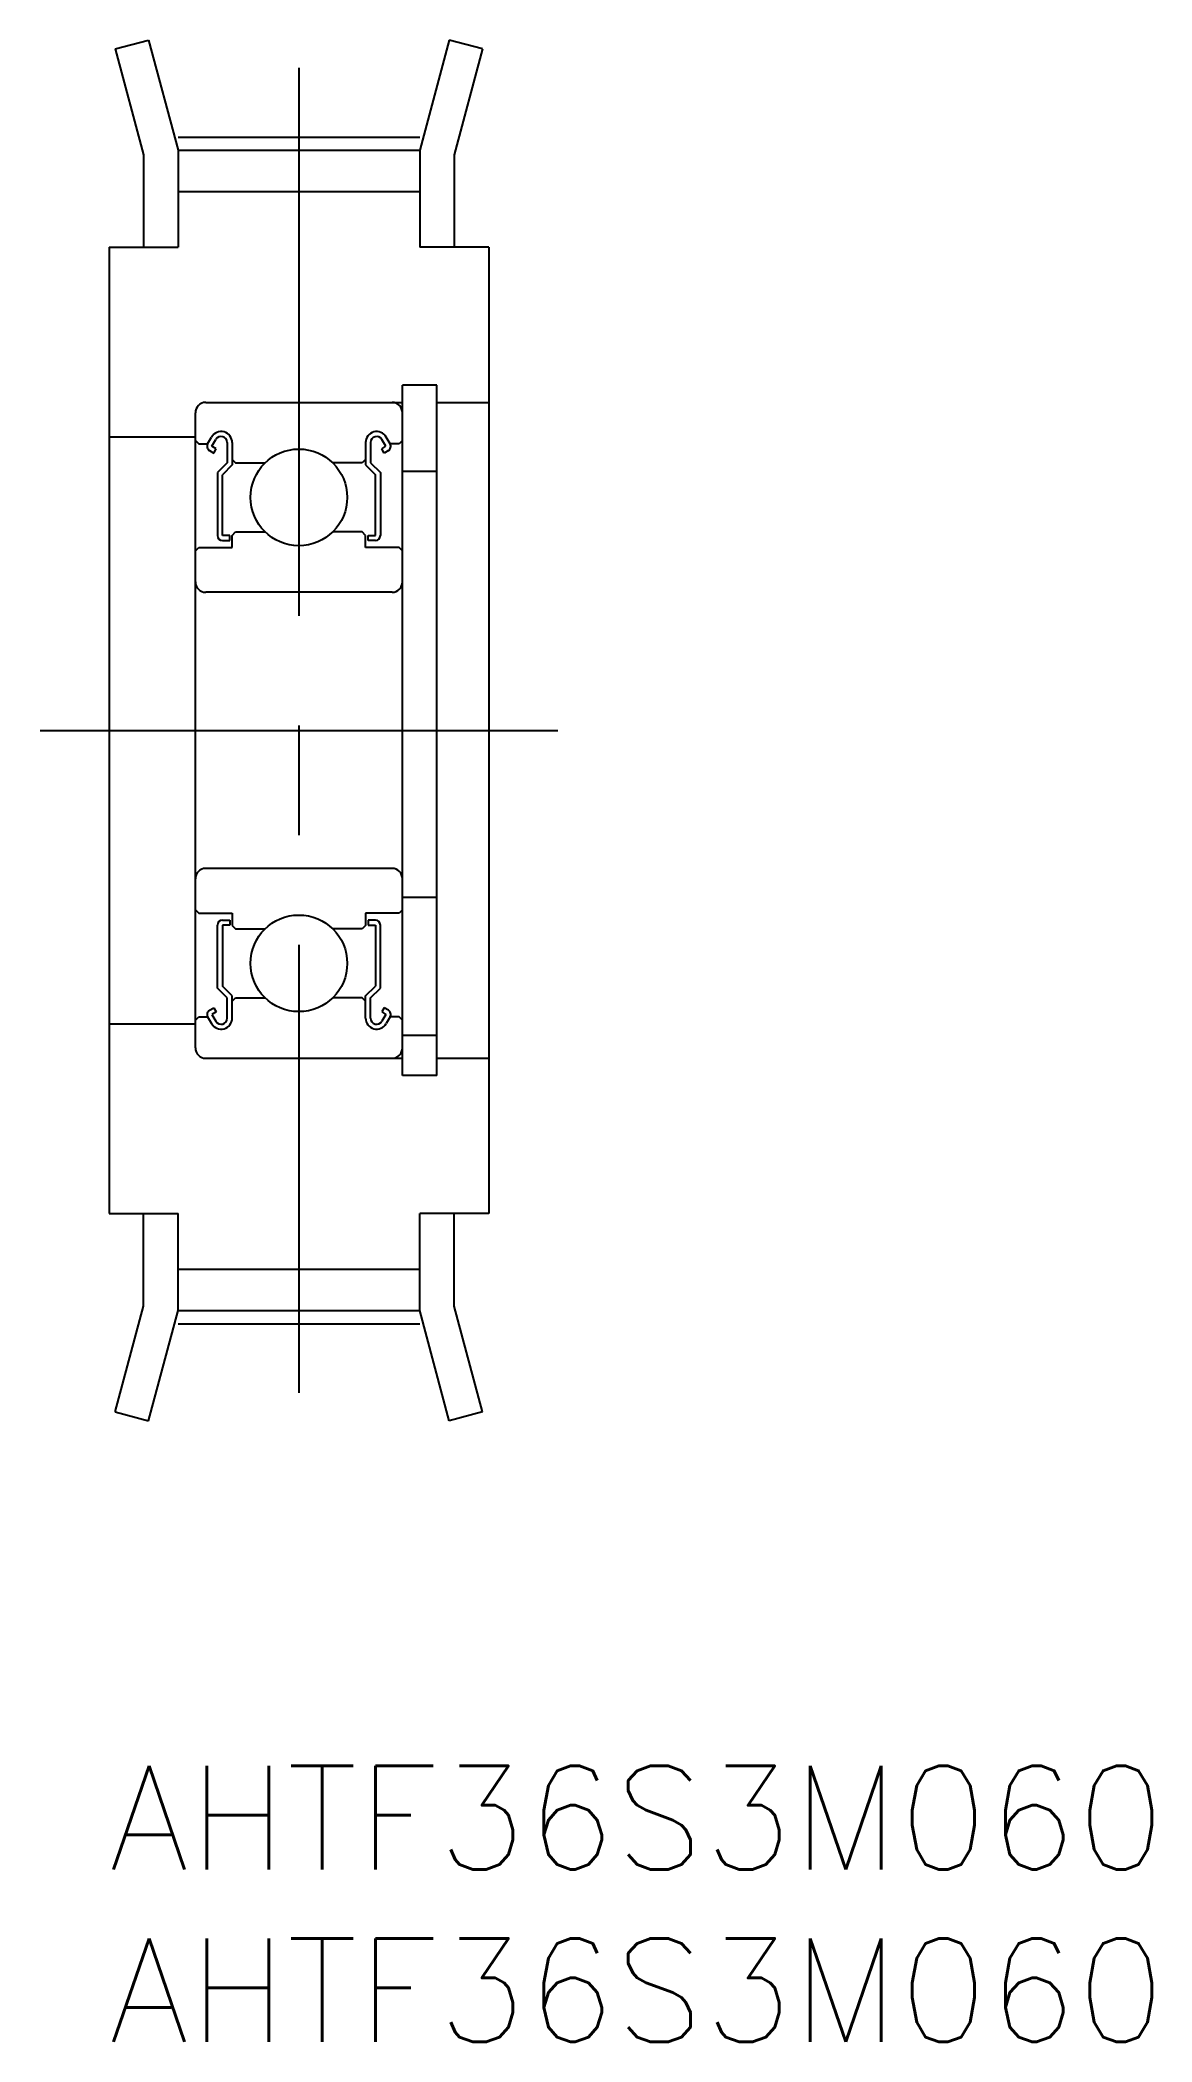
# Model space of a CAD drawing. Extents: x -2 to 30.2, y -8 to 50.
import ezdxf

# ---------------------------------------------------------------- set-up
doc = ezdxf.new("R2010")
doc.units = 0
doc.header["$LTSCALE"] = 0.5
doc.linetypes.add('CENTER', pattern=[50.8, 31.75, -6.35, 6.35, -6.35])
for name, color, linetype in [('MSM_CENTER', 1, 'CENTER'), ('MSM_CONTINUOUS', 7, 'CONTINUOUS'), ('MSM_PART_NUMBER', 7, 'CONTINUOUS')]:
    doc.layers.add(name, color=color, linetype=linetype)
doc.styles.get("Standard").update_dxf_attribs({"font": 'txt.shx', "height": 3, "bigfont": 'bigfont.shx'})

# ---------------------------------------------------------------- blocks, each defined once
blk = doc.blocks.new('*U6')
at = {"layer": 'MSM_PART_NUMBER'}
blk.add_text('AHTF36S3M060', height=3, dxfattribs=at).set_placement((0, -3))
blk = doc.blocks.new('*U7')
at = {"layer": 'MSM_PART_NUMBER'}
blk.add_text('AHTF36S3M060', height=3, dxfattribs=at).set_placement((0, -8))

msp = doc.modelspace()

# ---------------------------------------------------------------- linework, layer by layer
at = {"layer": 'MSM_CENTER'}
for p, q in [((5.5, 49.19), (5.5, 10.81)), ((2, 47.19), (9, 47.19)), ((-2, 30), (13, 30)), ((2, 12.81), (9, 12.81))]:
    msp.add_line(p, q, dxfattribs=at)
at = {"layer": 'MSM_CONTINUOUS'}
for p, q in [((0.179, 49.741), (1.145, 50)), ((1.145, 50), (2, 46.81)), ((9.855, 50), (9, 46.81)), ((10.821, 49.741), (9.855, 50)), ((0.179, 49.741), (1, 46.678)), ((10.821, 49.741), (10, 46.678)), ((1, 46.678), (1, 44)), ((2, 46.81), (9, 46.81)), ((2, 46.81), (2, 44)), ((9, 46.81), (9, 44)), ((10, 46.678), (10, 44)), ((2, 45.61), (9, 45.61)), ((0, 44), (0, 16)), ((0, 44), (2, 44)), ((11, 44), (9, 44)), ((11, 44), (11, 16)), ((2.8, 39.5), (8.5, 39.5)), ((8.5, 20), (8.5, 40)), ((9.5, 40), (8.5, 40)), ((9.5, 20), (9.5, 40)), ((9.5, 39.5), (11, 39.5)), ((2.5, 20.8), (2.5, 39.2)), ((0, 38.5), (2.5, 38.5)), ((2.5, 38.4), (2.6, 38.3)), ((2.6, 38.3), (2.856, 38.3)), ((2.856, 38.3), (2.972, 38.496)), ((2.979, 38.229), (3.095, 38.425)), ((3.424, 38.337), (3.424, 37.75)), ((3.567, 38.337), (3.567, 37.691)), ((7.433, 38.337), (7.433, 37.691)), ((7.576, 38.337), (7.576, 37.75)), ((8.021, 38.229), (7.905, 38.425)), ((8.144, 38.3), (8.028, 38.496)), ((8.4, 38.3), (8.144, 38.3)), ((8.5, 38.4), (8.4, 38.3)), ((2.908, 38.106), (3.031, 38.035)), ((3.102, 38.158), (2.979, 38.229)), ((3.031, 38.035), (3.102, 38.158)), ((3.424, 37.75), (3.14, 37.466)), ((3.567, 37.85), (3.667, 37.75)), ((3.667, 37.75), (4.52, 37.75)), ((7.333, 37.75), (6.48, 37.75)), ((7.433, 37.85), (7.333, 37.75)), ((7.576, 37.75), (7.86, 37.466)), ((7.898, 38.158), (8.021, 38.229)), ((7.969, 38.035), (7.898, 38.158)), ((8.092, 38.106), (7.969, 38.035)), ((3.14, 37.466), (3.14, 35.642)), ((3.567, 37.691), (3.282, 37.407)), ((3.282, 35.642), (3.282, 37.407)), ((7.433, 37.691), (7.718, 37.407)), ((7.718, 35.642), (7.718, 37.407)), ((7.86, 37.466), (7.86, 35.642)), ((9.5, 37.5), (8.5, 37.5)), ((3.496, 35.642), (3.282, 35.642)), ((3.282, 35.5), (3.496, 35.5)), ((3.496, 35.5), (3.496, 35.642)), ((3.567, 35.65), (3.667, 35.75)), ((3.567, 35.3), (3.567, 35.65)), ((3.667, 35.75), (4.52, 35.75)), ((7.333, 35.75), (6.48, 35.75)), ((7.433, 35.65), (7.333, 35.75)), ((7.433, 35.3), (7.433, 35.65)), ((7.504, 35.5), (7.504, 35.642)), ((7.504, 35.642), (7.718, 35.642)), ((7.718, 35.5), (7.504, 35.5)), ((2.5, 35.2), (2.6, 35.3)), ((2.6, 35.3), (3.567, 35.3)), ((8.4, 35.3), (7.433, 35.3)), ((8.5, 35.2), (8.4, 35.3)), ((8.2, 34), (2.8, 34)), ((8.2, 26), (2.8, 26)), ((9.5, 25.161), (8.5, 25.161)), ((2.5, 24.8), (2.6, 24.7)), ((2.6, 24.7), (3.567, 24.7)), ((3.282, 24.5), (3.496, 24.5)), ((3.496, 24.5), (3.496, 24.358)), ((3.567, 24.7), (3.567, 24.35)), ((7.433, 24.7), (7.433, 24.35)), ((8.4, 24.7), (7.433, 24.7)), ((7.504, 24.5), (7.504, 24.358)), ((7.718, 24.5), (7.504, 24.5)), ((8.5, 24.8), (8.4, 24.7)), ((3.14, 22.534), (3.14, 24.358)), ((3.282, 24.358), (3.282, 22.593)), ((3.496, 24.358), (3.282, 24.358)), ((3.567, 24.35), (3.667, 24.25)), ((3.667, 24.25), (4.52, 24.25)), ((7.333, 24.25), (6.48, 24.25)), ((7.433, 24.35), (7.333, 24.25)), ((7.504, 24.358), (7.718, 24.358)), ((7.718, 24.358), (7.718, 22.593)), ((7.86, 22.534), (7.86, 24.358)), ((3.424, 22.25), (3.14, 22.534)), ((3.567, 22.309), (3.282, 22.593)), ((3.424, 21.663), (3.424, 22.25)), ((3.567, 21.663), (3.567, 22.309)), ((3.567, 22.15), (3.667, 22.25)), ((3.667, 22.25), (4.52, 22.25)), ((7.333, 22.25), (6.48, 22.25)), ((7.433, 22.15), (7.333, 22.25)), ((7.433, 22.309), (7.718, 22.593)), ((7.433, 21.663), (7.433, 22.309)), ((7.576, 22.25), (7.86, 22.534)), ((7.576, 21.663), (7.576, 22.25)), ((0, 21.5), (2.5, 21.5)), ((2.5, 21.6), (2.6, 21.7)), ((2.6, 21.7), (2.856, 21.7)), ((2.856, 21.7), (2.972, 21.504)), ((2.908, 21.894), (3.031, 21.965)), ((3.102, 21.842), (2.979, 21.771)), ((2.979, 21.771), (3.095, 21.575)), ((3.031, 21.965), (3.102, 21.842)), ((7.969, 21.965), (7.898, 21.842)), ((7.898, 21.842), (8.021, 21.771)), ((8.021, 21.771), (7.905, 21.575)), ((8.092, 21.894), (7.969, 21.965)), ((8.144, 21.7), (8.028, 21.504)), ((8.4, 21.7), (8.144, 21.7)), ((8.5, 21.6), (8.4, 21.7)), ((9.5, 21.161), (8.5, 21.161)), ((2.8, 20.5), (8.5, 20.5)), ((9.5, 20.5), (11, 20.5)), ((9.5, 20), (8.5, 20)), ((0, 16), (2, 16)), ((1, 13.322), (1, 16)), ((2, 13.19), (2, 16)), ((9, 13.19), (9, 16)), ((11, 16), (9, 16)), ((10, 13.322), (10, 16)), ((2, 14.39), (9, 14.39)), ((0.179, 10.259), (1, 13.322)), ((1.145, 10), (2, 13.19)), ((2, 13.19), (9, 13.19)), ((9.855, 10), (9, 13.19)), ((10.821, 10.259), (10, 13.322)), ((0.179, 10.259), (1.145, 10)), ((10.821, 10.259), (9.855, 10))]:
    msp.add_line(p, q, dxfattribs=at)
for centre in [(5.5, 36.75), (5.5, 23.25)]:
    msp.add_circle(centre, 1.4, dxfattribs=at)
for centre, radius, start, end in [((2.8, 39.2), 0.3, 90, 180), ((8.2, 39.2), 0.3, 0, 90), ((2.979, 38.229), 0.142, 149.99035, 240.00186), ((3.248, 38.337), 0.319, 0, 150.00027), ((3.248, 38.337), 0.177, 0, 150.00316), ((7.752, 38.337), 0.319, 29.99973, 180), ((7.752, 38.337), 0.177, 29.99684, 180), ((8.021, 38.229), 0.142, 299.99814, 30.00965), ((3.282, 35.642), 0.142, 180.00005, 270.00003), ((7.718, 35.642), 0.142, 269.99997, 359.99995), ((2.8, 34.3), 0.3, 180, 270), ((8.2, 34.3), 0.3, 270, 0), ((2.8, 25.7), 0.3, 90, 180), ((8.2, 25.7), 0.3, 0, 90), ((3.282, 24.358), 0.142, 89.99997, 179.99995), ((7.718, 24.358), 0.142, 0.00005, 90.00003), ((2.979, 21.771), 0.142, 119.99814, 210.00965), ((3.248, 21.663), 0.319, 209.99973, 0), ((3.248, 21.663), 0.177, 209.99684, 0), ((7.752, 21.663), 0.319, 180, 330.00027), ((7.752, 21.663), 0.177, 180, 330.00316), ((8.021, 21.771), 0.142, 329.99035, 60.00186), ((2.8, 20.8), 0.3, 180, 270), ((8.2, 20.8), 0.3, 270, 0)]:
    msp.add_arc(centre, radius, start, end, dxfattribs=at)

# ---------------------------------------------------------------- block references
for name in ['*U6', '*U7']:
    msp.add_blockref(name, (0, 0), dxfattribs=at)

doc.saveas('drawing.dxf')
